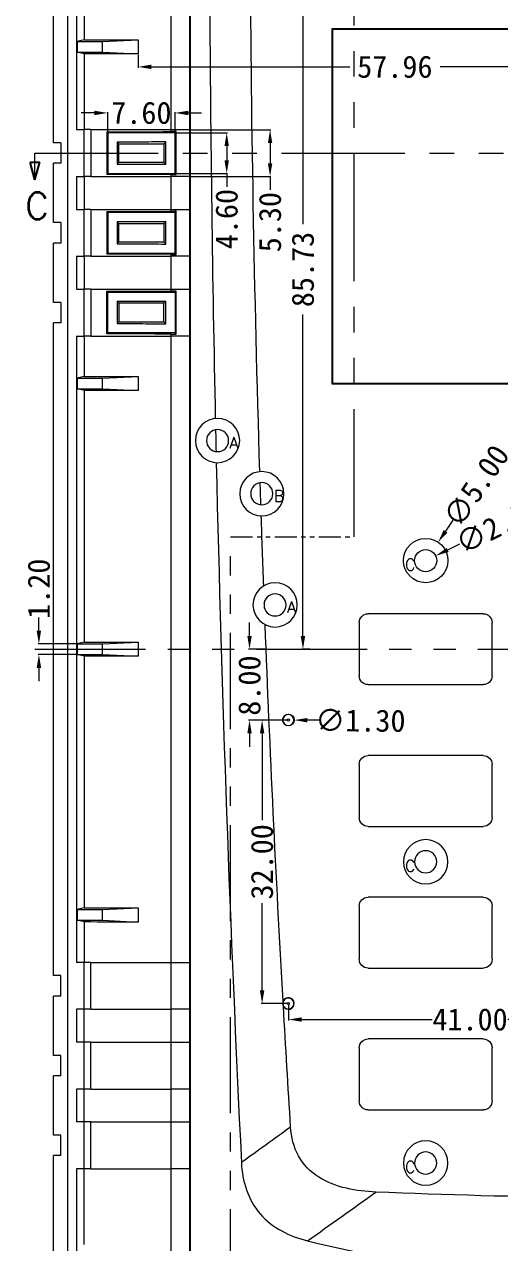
# Model space of a CAD drawing. Extents: x 28 to 864, y 245 to 592.
# Drawn here: x 284.3 to 338, y 368 to 505.5 of the extents above; entities that cross this region are included whole.
import ezdxf

# ---------------------------------------------------------------- set-up
doc = ezdxf.new("R2010")
doc.units = 0
doc.header["$MEASUREMENT"] = 0
doc.linetypes.add('PHANTOM', pattern=[2.5, 1.25, -0.25, 0.25, -0.25, 0.25, -0.25])
doc.layers.add('10', color=7, linetype='Continuous')
doc.layers.add('TOP', color=7, linetype='Continuous')
doc.styles.add('blockfont', font='simplex.shx', dxfattribs={"bigfont": 'bigfont'})
doc.dimstyles.new('2', dxfattribs={"dimtxt": 2.5, "dimasz": 1.5, "dimexe": 0.1, "dimexo": 0.1, "dimgap": 0.1, "dimtad": 0, "dimzin": 0, "dimdsep": 46, "dimtxsty": 'Standard', "dimcen": 0, "dimclrd": 4, "dimclre": 4, "dimclrt": 3, "dimadec": 1, "dimazin": 0, "dimtfac": 1, "dimtofl": 0, "dimtmove": 0, "dimatfit": 3, "dimfxl": 0.18, "dimtolj": 1, "dimtzin": 0, "dimlwd": 9, "dimlwe": 9, "dimarcsym": 0})

# ---------------------------------------------------------------- blocks, each defined once
blk = doc.blocks.new('ASSORTED_DRAFT6')
at = {"color": 13}
for p, q in [((292.29, 487.95, 292.29), (291.76, 489.95)), ((291.76, 489.95), (292.83, 489.95)), ((292.29, 487.95, 292.29), (292.83, 489.95))]:
    blk.add_line(p, q, dxfattribs=at)
blk = doc.blocks.new('*D179')
at = {"color": 4, "linetype": 'Continuous', "lineweight": 9}
for p, q in [((309.75, 436.45), (309.75, 437.95)), ((311.52, 434.95), (309.65, 434.95)), ((314.04, 426.95), (309.65, 426.95)), ((309.75, 425.45), (309.75, 423.95))]:
    blk.add_line(p, q, dxfattribs=at)
for points in [[(309.5, 436.45), (310, 436.45), (309.75, 434.95)], [(309.5, 425.45), (310, 425.45), (309.75, 426.95)]]:
    blk.add_solid(points, dxfattribs=at)
at = {"layer": 'Defpoints', "color": 0, "linetype": 'Continuous', "lineweight": 9}
for p in [(311.62, 434.95), (309.75, 426.95), (314.14, 426.95)]:
    blk.add_point(p, dxfattribs=at)
at = {"color": 3, "linetype": 'Continuous', "lineweight": 9, "insert": (309.75, 430.85), "char_height": 2.5, "attachment_point": 5, "rotation": 90}
blk.add_mtext('\\A1;8.00', dxfattribs=at)
blk = doc.blocks.new('*D180')
at = {"color": 4, "linetype": 'Continuous', "lineweight": 9}
for p, q in [((314.04, 426.95), (311.07, 426.95)), ((311.17, 425.45), (311.17, 415.64)), ((311.17, 396.45), (311.17, 406.27)), ((314.04, 394.95), (311.07, 394.95))]:
    blk.add_line(p, q, dxfattribs=at)
for points in [[(310.92, 425.45), (311.42, 425.45), (311.17, 426.95)], [(310.92, 396.45), (311.42, 396.45), (311.17, 394.95)]]:
    blk.add_solid(points, dxfattribs=at)
at = {"layer": 'Defpoints', "color": 0, "linetype": 'Continuous', "lineweight": 9}
for p in [(311.17, 426.95), (314.14, 426.95), (314.14, 394.95)]:
    blk.add_point(p, dxfattribs=at)
at = {"color": 3, "linetype": 'Continuous', "lineweight": 9, "insert": (311.17, 410.95), "char_height": 2.5, "attachment_point": 5, "rotation": 90}
blk.add_mtext('\\A1;32.00', dxfattribs=at)
blk = doc.blocks.new('*D181')
at = {"color": 4, "linetype": 'Continuous', "lineweight": 9}
for p, q in [((314.14, 394.85), (314.14, 393.05)), ((355.14, 394.85), (355.14, 393.05)), ((315.64, 393.15), (330.37, 393.15)), ((353.64, 393.15), (338.9, 393.15))]:
    blk.add_line(p, q, dxfattribs=at)
for points in [[(315.64, 393.4), (315.64, 392.9), (314.14, 393.15)], [(353.64, 393.4), (353.64, 392.9), (355.14, 393.15)]]:
    blk.add_solid(points, dxfattribs=at)
at = {"layer": 'Defpoints', "color": 0, "linetype": 'Continuous', "lineweight": 9}
for p in [(314.14, 394.95), (355.14, 394.95), (355.14, 393.15)]:
    blk.add_point(p, dxfattribs=at)
at = {"color": 3, "linetype": 'Continuous', "lineweight": 9, "insert": (334.64, 393.15), "char_height": 2.5, "attachment_point": 5}
blk.add_mtext('\\A1;41.00', dxfattribs=at)
blk = doc.blocks.new('*D197')
at = {"color": 4, "linetype": 'Continuous', "lineweight": 9}
blk.add_line((317.79, 426.93), (316.29, 426.94), dxfattribs=at)
blk.add_solid([(316.29, 427.19), (316.28, 426.69), (314.79, 426.95)], dxfattribs=at)
at = {"layer": 'Defpoints', "color": 0, "linetype": 'Continuous', "lineweight": 9}
for p in [(313.49, 426.96), (314.79, 426.95)]:
    blk.add_point(p, dxfattribs=at)
at = {"color": 3, "linetype": 'Continuous', "lineweight": 9, "insert": (322.26, 426.89), "char_height": 2.5, "attachment_point": 5, "rotation": 359.5811}
blk.add_mtext('\\A1;∅1.30', dxfattribs=at)
blk = doc.blocks.new('*D198')
at = {"color": 4, "linetype": 'Continuous', "lineweight": 9}
for p, q in [((297.18, 502.05), (297.18, 500.59)), ((355.14, 502.05), (355.14, 500.59)), ((298.68, 500.69), (321.06, 500.69)), ((353.64, 500.69), (331.26, 500.69))]:
    blk.add_line(p, q, dxfattribs=at)
for points in [[(298.68, 500.94), (298.68, 500.44), (297.18, 500.69)], [(353.64, 500.94), (353.64, 500.44), (355.14, 500.69)]]:
    blk.add_solid(points, dxfattribs=at)
at = {"layer": 'Defpoints', "color": 0, "linetype": 'Continuous', "lineweight": 9}
for p in [(297.18, 502.15), (355.14, 502.15), (355.14, 500.69)]:
    blk.add_point(p, dxfattribs=at)
at = {"color": 3, "linetype": 'Continuous', "lineweight": 9, "insert": (326.16, 500.69), "char_height": 2.5, "attachment_point": 5}
blk.add_mtext('\\A1;57.96', dxfattribs=at)
blk = doc.blocks.new('*D200')
at = {"color": 4, "linetype": 'Continuous', "lineweight": 9}
for p, q in [((292.24, 495.49), (290.74, 495.49)), ((293.74, 493.35), (293.74, 495.59)), ((301.34, 493.35), (301.34, 495.59)), ((302.84, 495.49), (304.34, 495.49))]:
    blk.add_line(p, q, dxfattribs=at)
for points in [[(292.24, 495.74), (292.24, 495.24), (293.74, 495.49)], [(302.84, 495.74), (302.84, 495.24), (301.34, 495.49)]]:
    blk.add_solid(points, dxfattribs=at)
at = {"layer": 'Defpoints', "color": 0, "linetype": 'Continuous', "lineweight": 9}
for p in [(301.34, 495.49), (293.74, 493.25), (301.34, 493.25)]:
    blk.add_point(p, dxfattribs=at)
at = {"color": 3, "linetype": 'Continuous', "lineweight": 9, "insert": (297.54, 495.49), "char_height": 2.5, "attachment_point": 5}
blk.add_mtext('\\A1;7.60', dxfattribs=at)
blk = doc.blocks.new('*D201')
at = {"color": 4, "linetype": 'Continuous', "lineweight": 9}
for p, q in [((301.44, 493.25), (307.27, 493.25)), ((307.17, 491.75), (307.17, 490.15)), ((301.44, 488.65), (307.27, 488.65)), ((307.17, 488.65), (307.17, 487.15))]:
    blk.add_line(p, q, dxfattribs=at)
for points in [[(306.92, 491.75), (307.42, 491.75), (307.17, 493.25)], [(306.92, 490.15), (307.42, 490.15), (307.17, 488.65)]]:
    blk.add_solid(points, dxfattribs=at)
at = {"layer": 'Defpoints', "color": 0, "linetype": 'Continuous', "lineweight": 9}
for p in [(301.34, 493.25), (301.34, 488.65), (307.17, 488.65)]:
    blk.add_point(p, dxfattribs=at)
at = {"color": 3, "linetype": 'Continuous', "lineweight": 9, "insert": (307.17, 483.51), "char_height": 2.5, "attachment_point": 5, "rotation": 90}
blk.add_mtext('\\A1;4.60', dxfattribs=at)
blk = doc.blocks.new('*D202')
at = {"color": 4, "linetype": 'Continuous', "lineweight": 9}
for p, q in [((303.06, 493.6), (312.17, 493.6)), ((312.07, 492.1), (312.07, 489.8)), ((303.06, 488.3), (312.17, 488.3)), ((312.07, 488.3), (312.07, 486.8))]:
    blk.add_line(p, q, dxfattribs=at)
for points in [[(311.82, 492.1), (312.32, 492.1), (312.07, 493.6)], [(311.82, 489.8), (312.32, 489.8), (312.07, 488.3)]]:
    blk.add_solid(points, dxfattribs=at)
at = {"layer": 'Defpoints', "color": 0, "linetype": 'Continuous', "lineweight": 9}
for p in [(302.96, 493.6), (302.96, 488.3), (312.07, 488.3)]:
    blk.add_point(p, dxfattribs=at)
at = {"color": 3, "linetype": 'Continuous', "lineweight": 9, "insert": (312.07, 483.16), "char_height": 2.5, "attachment_point": 5, "rotation": 90}
blk.add_mtext('\\A1;5.30', dxfattribs=at)
blk = doc.blocks.new('*D203')
at = {"color": 4, "linetype": 'Continuous', "lineweight": 9}
for p, q in [((285.97, 437.05), (285.97, 438.55)), ((290.19, 435.55), (285.87, 435.55)), ((290.19, 434.35), (285.87, 434.35)), ((285.97, 432.85), (285.97, 431.35))]:
    blk.add_line(p, q, dxfattribs=at)
for points in [[(285.72, 437.05), (286.22, 437.05), (285.97, 435.55)], [(285.72, 432.85), (286.22, 432.85), (285.97, 434.35)]]:
    blk.add_solid(points, dxfattribs=at)
at = {"layer": 'Defpoints', "color": 0, "linetype": 'Continuous', "lineweight": 9}
for p in [(285.97, 435.55), (290.29, 435.55), (290.29, 434.35)]:
    blk.add_point(p, dxfattribs=at)
at = {"color": 3, "linetype": 'Continuous', "lineweight": 9, "insert": (285.97, 441.78), "char_height": 2.5, "attachment_point": 5, "rotation": 90}
blk.add_mtext('\\A1;1.20', dxfattribs=at)
blk = doc.blocks.new('*D208')
at = {"color": 4, "linetype": 'Continuous', "lineweight": 9}
for p, q in [((316.54, 520.68), (315.68, 520.68)), ((315.78, 519.18), (315.78, 482.92)), ((315.78, 436.45), (315.78, 472.72)), ((316.54, 434.95), (315.68, 434.95))]:
    blk.add_line(p, q, dxfattribs=at)
for points in [[(315.53, 519.18), (316.03, 519.18), (315.78, 520.68)], [(315.53, 436.45), (316.03, 436.45), (315.78, 434.95)]]:
    blk.add_solid(points, dxfattribs=at)
at = {"layer": 'Defpoints', "color": 0, "linetype": 'Continuous', "lineweight": 9}
for p in [(316.64, 520.68), (315.78, 434.95), (316.64, 434.95)]:
    blk.add_point(p, dxfattribs=at)
at = {"color": 3, "linetype": 'Continuous', "lineweight": 9, "insert": (315.78, 477.82), "char_height": 2.5, "attachment_point": 5, "rotation": 90}
blk.add_mtext('\\A1;85.73', dxfattribs=at)
blk = doc.blocks.new('*D212')
at = {"color": 4, "linetype": 'Continuous', "lineweight": 9}
blk.add_line((332.72, 449.51), (331.88, 448.27), dxfattribs=at)
blk.add_solid([(331.67, 448.41), (332.09, 448.12), (331.04, 447.02)], dxfattribs=at)
at = {"layer": 'Defpoints', "color": 0, "linetype": 'Continuous', "lineweight": 9}
for p in [(331.04, 447.02), (328.23, 442.88)]:
    blk.add_point(p, dxfattribs=at)
at = {"color": 3, "linetype": 'Continuous', "lineweight": 9, "insert": (335.35, 453.38), "char_height": 2.5, "attachment_point": 5, "rotation": 55.8706}
blk.add_mtext('\\A1;∅5.00', dxfattribs=at)
blk = doc.blocks.new('*D213')
at = {"color": 4, "linetype": 'Continuous', "lineweight": 9}
blk.add_line((333.46, 446.81), (332.11, 446.15), dxfattribs=at)
blk.add_solid([(332, 446.38), (332.22, 445.93), (330.76, 445.5)], dxfattribs=at)
at = {"layer": 'Defpoints', "color": 0, "linetype": 'Continuous', "lineweight": 9}
for p in [(328.51, 444.41), (330.76, 445.5)]:
    blk.add_point(p, dxfattribs=at)
at = {"color": 3, "linetype": 'Continuous', "lineweight": 9, "insert": (337.86, 448.94), "char_height": 2.5, "attachment_point": 5, "rotation": 25.8789}
blk.add_mtext('\\A1;∅2.50', dxfattribs=at)

msp = doc.modelspace()

# ---------------------------------------------------------------- linework, layer by layer
at = {"layer": '10', "color": 1, "linetype": 'PHANTOM', "lineweight": 9, "ltscale": 11.546853}
msp.add_line((321.557, 447.626), (321.557, 528.454), dxfattribs=at)
at = {"layer": '10', "color": 7, "linetype": 'Continuous', "lineweight": 9}
for p, q in [((303.073, 360.893), (303.073, 520.464)), ((302.985, 518.249), (302.985, 493.604)), ((287.636, 492.104), (287.636, 517.081)), ((289.194, 516.568), (289.194, 353.34)), ((289.238, 353.38), (289.238, 516.528)), ((290.225, 516.082), (290.225, 493.604)), ((300.915, 493.604), (300.915, 516.043)), ((291.071, 515.305), (291.071, 503.748)), ((319.068, 505.022), (391.204, 505.022)), ((319.068, 464.886), (319.068, 505.022)), ((319.136, 504.954), (319.068, 505.022)), ((319.136, 464.954), (319.136, 504.954)), ((319.136, 504.954), (391.136, 504.954)), ((291.071, 503.748), (290.294, 503.554)), ((290.294, 503.554), (290.294, 502.354)), ((290.294, 503.554), (293.136, 503.554)), ((293.136, 503.554), (297.178, 503.754)), ((293.136, 502.354), (293.136, 503.554)), ((297.178, 503.754), (297.178, 502.154)), ((291.071, 502.16), (290.294, 502.354)), ((290.294, 502.354), (293.136, 502.354)), ((291.071, 502.16), (291.071, 493.604)), ((293.136, 502.354), (297.178, 502.154)), ((290.225, 493.604), (291.025, 493.604)), ((291.025, 493.604), (291.025, 488.304)), ((291.846, 493.604), (291.025, 493.604)), ((291.846, 493.604), (291.846, 488.304)), ((291.846, 493.604), (300.887, 493.604)), ((293.637, 493.353), (293.736, 493.254)), ((293.637, 493.353), (293.637, 488.555)), ((301.336, 493.254), (293.736, 493.254)), ((293.736, 493.254), (293.736, 488.654)), ((300.887, 493.38), (300.887, 493.604)), ((300.887, 493.604), (302.957, 493.604)), ((301.466, 493.385), (301.336, 493.254)), ((301.336, 488.654), (301.336, 493.254)), ((301.466, 488.524), (301.466, 493.385)), ((302.957, 493.604), (302.957, 488.304)), ((302.957, 493.604), (302.985, 493.604)), ((288.436, 492.104), (287.636, 492.104)), ((288.436, 492.104), (288.436, 489.804)), ((294.794, 492.195), (294.794, 489.713)), ((294.986, 489.904), (294.986, 492.004)), ((300.086, 492.004), (300.086, 489.904)), ((300.296, 489.693), (300.296, 492.216)), ((288.436, 489.804), (287.636, 489.804)), ((287.636, 483.104), (287.636, 489.804)), ((290.225, 488.304), (291.025, 488.304)), ((290.225, 488.304), (290.225, 484.604)), ((291.846, 488.304), (291.025, 488.304)), ((291.071, 488.304), (291.071, 484.604)), ((291.846, 488.304), (300.887, 488.304)), ((293.637, 488.555), (293.736, 488.654)), ((293.736, 488.654), (301.336, 488.654)), ((300.887, 488.304), (300.887, 488.528)), ((302.957, 488.304), (300.887, 488.304)), ((300.915, 484.604), (300.915, 488.304)), ((301.466, 488.524), (301.336, 488.654)), ((302.957, 488.304), (302.985, 488.304)), ((302.985, 488.304), (302.985, 484.604)), ((290.225, 484.604), (291.025, 484.604)), ((291.025, 484.604), (291.025, 479.304)), ((291.846, 484.604), (291.025, 484.604)), ((291.846, 484.604), (291.846, 479.304)), ((291.846, 484.604), (300.887, 484.604)), ((293.637, 484.353), (293.637, 479.555)), ((293.637, 484.353), (293.736, 484.254)), ((293.736, 484.254), (293.736, 479.654)), ((301.336, 484.254), (293.736, 484.254)), ((300.887, 484.38), (300.887, 484.604)), ((300.887, 484.604), (302.957, 484.604)), ((301.466, 484.385), (301.336, 484.254)), ((301.336, 479.654), (301.336, 484.254)), ((301.466, 479.524), (301.466, 484.385)), ((302.957, 484.604), (302.957, 479.304)), ((302.957, 484.604), (302.985, 484.604)), ((288.436, 483.104), (287.636, 483.104)), ((288.436, 483.104), (288.436, 480.804)), ((294.794, 483.195), (294.794, 480.713)), ((294.986, 480.904), (294.986, 483.004)), ((300.086, 483.004), (300.086, 480.904)), ((300.296, 480.693), (300.296, 483.216)), ((287.636, 474.104), (287.636, 480.804)), ((288.436, 480.804), (287.636, 480.804)), ((290.225, 479.304), (291.025, 479.304)), ((290.225, 479.304), (290.225, 475.604)), ((291.846, 479.304), (291.025, 479.304)), ((291.071, 479.304), (291.071, 475.604)), ((291.846, 479.304), (300.887, 479.304)), ((293.637, 479.555), (293.736, 479.654)), ((293.736, 479.654), (301.336, 479.654)), ((300.887, 479.304), (300.887, 479.528)), ((302.957, 479.304), (300.887, 479.304)), ((300.915, 475.604), (300.915, 479.304)), ((301.466, 479.524), (301.336, 479.654)), ((302.957, 479.304), (302.985, 479.304)), ((302.985, 479.304), (302.985, 475.604)), ((290.225, 475.604), (291.025, 475.604)), ((291.025, 475.604), (291.025, 470.304)), ((291.846, 475.604), (291.025, 475.604)), ((291.846, 475.604), (291.846, 470.304)), ((291.846, 475.604), (300.887, 475.604)), ((293.637, 475.353), (293.736, 475.254)), ((293.637, 470.555), (293.637, 475.353)), ((293.736, 475.254), (301.336, 475.254)), ((293.736, 470.654), (293.736, 475.254)), ((300.887, 475.38), (300.887, 475.604)), ((300.887, 475.604), (302.957, 475.604)), ((301.466, 475.385), (301.336, 475.254)), ((301.336, 475.254), (301.336, 470.654)), ((301.466, 470.524), (301.466, 475.385)), ((302.957, 475.604), (302.957, 470.304)), ((302.957, 475.604), (302.985, 475.604)), ((288.436, 474.104), (287.636, 474.104)), ((288.436, 474.104), (288.436, 471.804)), ((294.794, 474.195), (294.794, 471.713)), ((294.986, 474.004), (294.986, 471.904)), ((300.086, 471.904), (300.086, 474.004)), ((300.296, 471.693), (300.296, 474.216)), ((288.436, 471.804), (287.636, 471.804)), ((287.636, 398.104), (287.636, 471.804)), ((293.637, 470.555), (293.736, 470.654)), ((301.336, 470.654), (293.736, 470.654)), ((300.887, 470.304), (300.887, 470.528)), ((301.466, 470.524), (301.336, 470.654)), ((290.225, 470.304), (291.025, 470.304)), ((290.225, 470.304), (290.225, 399.604)), ((291.846, 470.304), (291.025, 470.304)), ((291.071, 470.304), (291.071, 465.748)), ((291.846, 470.304), (300.887, 470.304)), ((302.957, 470.304), (300.887, 470.304)), ((300.915, 399.604), (300.915, 470.304)), ((302.957, 470.304), (302.985, 470.304)), ((302.985, 470.304), (302.985, 399.604)), ((291.071, 465.748), (290.294, 465.554)), ((290.294, 465.554), (290.294, 464.354)), ((290.294, 465.554), (293.136, 465.554)), ((293.136, 465.554), (297.178, 465.754)), ((293.136, 464.354), (293.136, 465.554)), ((297.178, 465.754), (297.178, 464.154)), ((319.136, 464.954), (319.068, 464.886)), ((391.204, 464.886), (319.068, 464.886)), ((391.136, 464.954), (319.136, 464.954)), ((291.071, 464.16), (290.294, 464.354)), ((290.294, 464.354), (293.136, 464.354)), ((291.071, 464.16), (291.071, 435.748)), ((293.136, 464.354), (297.178, 464.154)), ((336.136, 438.954), (323.136, 438.954)), ((322.136, 437.954), (322.136, 431.954)), ((337.136, 431.954), (337.136, 437.954)), ((291.071, 435.748), (290.294, 435.554)), ((290.294, 435.554), (290.294, 434.354)), ((290.294, 435.554), (293.136, 435.554)), ((293.136, 435.554), (297.178, 435.754)), ((293.136, 434.354), (293.136, 435.554)), ((297.178, 435.754), (297.178, 434.154)), ((291.071, 434.16), (290.294, 434.354)), ((290.294, 434.354), (293.136, 434.354)), ((291.071, 434.16), (291.071, 405.748)), ((293.136, 434.354), (297.178, 434.154)), ((323.136, 430.954), (336.136, 430.954)), ((336.136, 422.954), (323.136, 422.954)), ((322.136, 421.954), (322.136, 415.954)), ((337.136, 415.954), (337.136, 421.954)), ((323.136, 414.954), (336.136, 414.954)), ((291.071, 405.748), (290.294, 405.554)), ((293.136, 405.554), (297.178, 405.754)), ((297.178, 405.754), (297.178, 404.154)), ((322.136, 405.954), (322.136, 399.954)), ((336.136, 406.954), (323.136, 406.954)), ((337.136, 399.954), (337.136, 405.954)), ((290.294, 405.554), (290.294, 404.354)), ((290.294, 405.554), (293.136, 405.554)), ((291.071, 404.16), (290.294, 404.354)), ((290.294, 404.354), (293.136, 404.354)), ((293.136, 404.354), (293.136, 405.554)), ((293.136, 404.354), (297.178, 404.154)), ((291.071, 404.16), (291.071, 399.604)), ((291.025, 399.604), (290.225, 399.604)), ((291.025, 399.604), (291.025, 394.304)), ((291.846, 399.604), (291.025, 399.604)), ((291.846, 394.304), (291.846, 399.604)), ((291.846, 399.604), (300.887, 399.604)), ((300.887, 394.304), (300.887, 399.604)), ((300.887, 399.604), (302.957, 399.604)), ((302.957, 399.604), (302.957, 394.304)), ((302.957, 399.604), (302.985, 399.604)), ((323.136, 398.954), (336.136, 398.954)), ((288.436, 398.104), (287.636, 398.104)), ((288.436, 395.804), (288.436, 398.104)), ((287.636, 389.104), (287.636, 395.804)), ((288.436, 395.804), (287.636, 395.804)), ((291.025, 394.304), (290.225, 394.304)), ((290.225, 394.304), (290.225, 390.604)), ((291.846, 394.304), (291.025, 394.304)), ((291.071, 390.604), (291.071, 394.304)), ((291.846, 394.304), (300.887, 394.304)), ((302.957, 394.304), (300.887, 394.304)), ((300.915, 390.604), (300.915, 394.304)), ((302.957, 394.304), (302.985, 394.304)), ((302.985, 394.304), (302.985, 390.604)), ((291.025, 390.604), (290.225, 390.604)), ((291.025, 390.604), (291.025, 385.304)), ((291.846, 390.604), (291.025, 390.604)), ((291.846, 385.304), (291.846, 390.604)), ((291.846, 390.604), (300.887, 390.604)), ((300.887, 385.304), (300.887, 390.604)), ((300.887, 390.604), (302.957, 390.604)), ((302.957, 390.604), (302.957, 385.304)), ((302.957, 390.604), (302.985, 390.604)), ((336.136, 390.954), (323.136, 390.954)), ((322.136, 389.954), (322.136, 383.954)), ((337.136, 383.954), (337.136, 389.954)), ((288.436, 389.104), (287.636, 389.104)), ((288.436, 386.804), (288.436, 389.104)), ((287.636, 380.104), (287.636, 386.804)), ((288.436, 386.804), (287.636, 386.804)), ((291.025, 385.304), (290.225, 385.304)), ((290.225, 385.304), (290.225, 381.604)), ((291.846, 385.304), (291.025, 385.304)), ((291.071, 381.604), (291.071, 385.304)), ((291.846, 385.304), (300.887, 385.304)), ((302.957, 385.304), (300.887, 385.304)), ((300.915, 381.604), (300.915, 385.304)), ((302.957, 385.304), (302.985, 385.304)), ((302.985, 385.304), (302.985, 381.604)), ((323.136, 382.954), (336.136, 382.954)), ((291.025, 381.604), (290.225, 381.604)), ((291.025, 381.604), (291.025, 376.304)), ((291.846, 381.604), (291.025, 381.604)), ((291.846, 376.304), (291.846, 381.604)), ((291.846, 381.604), (300.887, 381.604)), ((300.887, 376.304), (300.887, 381.604)), ((300.887, 381.604), (302.957, 381.604)), ((302.957, 381.604), (302.957, 376.304)), ((302.957, 381.604), (302.985, 381.604)), ((288.436, 380.104), (287.636, 380.104)), ((288.436, 377.804), (288.436, 380.104)), ((288.436, 377.804), (287.636, 377.804)), ((287.636, 353.285), (287.636, 377.804)), ((291.025, 376.304), (290.225, 376.304)), ((290.225, 376.304), (290.225, 353.826)), ((291.846, 376.304), (291.025, 376.304)), ((291.071, 367.748), (291.071, 376.304)), ((291.846, 376.304), (300.887, 376.304)), ((302.957, 376.304), (300.887, 376.304)), ((300.915, 362.041), (300.915, 376.304)), ((302.957, 376.304), (302.985, 376.304)), ((302.985, 376.304), (302.985, 362.041))]:
    msp.add_line(p, q, dxfattribs=at)
at = {"layer": '10', "color": 1, "linetype": 'Continuous', "lineweight": 9}
msp.add_line((285.523, 487.954), (285.523, 490.954), dxfattribs=at)
at = {"layer": '10', "color": 1, "linetype": 'PHANTOM', "lineweight": 9, "ltscale": 11.138045}
msp.add_line((285.523, 490.954), (424.748, 490.954), dxfattribs=at)
at = {"layer": '10', "color": 1, "linetype": 'PHANTOM', "lineweight": 9, "ltscale": 8.673454}
msp.add_line((307.61, 339.208), (307.61, 447.626), dxfattribs=at)
at = {"layer": '10', "color": 1, "linetype": 'PHANTOM', "lineweight": 9, "ltscale": 1.99234}
msp.add_line((307.61, 447.626), (321.557, 447.626), dxfattribs=at)
at = {"layer": '10', "color": 1, "linetype": 'PHANTOM', "lineweight": 9, "ltscale": 10}
msp.add_line((285.523, 434.954), (424.748, 434.954), dxfattribs=at)
at = {"layer": '10', "color": 7, "linetype": 'Continuous', "lineweight": 9, "extrusion": (-6.70362e-16, -5.60665e-33, -1)}
for centre, radius in [((-306.136, 458.504), 2.5), ((-306.136, 458.504), 1.25), ((-311.136, 452.504), 2.5), ((-311.136, 452.504), 1.25), ((-312.636, 439.954), 2.5), ((-312.636, 439.954), 1.25), ((-314.136, 426.954), 0.624), ((-314.136, 394.954), 0.624)]:
    msp.add_circle(centre, radius, dxfattribs=at)
at = {"layer": '10', "color": 7, "linetype": 'Continuous', "lineweight": 9}
for centre, radius in [((329.636, 444.954), 2.5), ((329.636, 444.954), 1.25), ((314.136, 426.954), 0.65), ((314.136, 426.954), 0.124), ((314.136, 394.954), 0.124)]:
    msp.add_circle(centre, radius, dxfattribs=at)
at = {"layer": '10', "color": 7, "linetype": 'Continuous', "lineweight": 9, "extrusion": (0, 0, -1)}
for centre, radius in [((-329.636, 410.954), 2.5), ((-329.636, 410.954), 1.25), ((-329.636, 376.954), 2.5), ((-329.636, 376.954), 1.25)]:
    msp.add_circle(centre, radius, dxfattribs=at)
at = {"layer": '10', "color": 7, "linetype": 'Continuous', "lineweight": 9, "extrusion": (-6.70362e-16, -5.60665e-33, -1)}
for centre, radius, start, end in [((-2620.366, 526.454), 2310.559, 358.227694, 359.725146), ((-2620.366, 526.454), 2310.559, 358.135017, 358.196591), ((-2620.366, 526.454), 2310.559, 357.907683, 358.103913), ((-2620.366, 526.454), 2310.559, 357.845485, 357.861317), ((-323.136, 437.954), 1, 0, 90), ((-336.136, 437.954), 1, 90, 180), ((-2620.366, 526.454), 2310.559, 356.743678, 357.799119), ((-323.136, 431.954), 1, 270, 0), ((-336.136, 431.954), 1, 180, 270), ((-323.136, 421.954), 1, 0, 90), ((-336.136, 421.954), 1, 90, 180), ((-323.136, 415.954), 1, 270, 0), ((-336.136, 415.954), 1, 180, 270), ((-323.136, 405.954), 1, 0, 90), ((-336.136, 405.954), 1, 90, 180), ((-323.136, 399.954), 1, 270, 0), ((-336.136, 399.954), 1, 180, 270), ((-2620.366, 526.454), 2310.559, 356.390922, 356.729435), ((-323.136, 389.954), 1, 0, 90), ((-336.136, 389.954), 1, 90, 180), ((-323.136, 383.954), 1, 270, 0), ((-336.136, 383.954), 1, 180, 270), ((-355.136, 1109.329), 736.316, 270.577994, 272.422518)]:
    msp.add_arc(centre, radius, start, end, dxfattribs=at)
at = {"layer": '10', "color": 7, "linetype": 'Continuous', "lineweight": 9}
msp.add_arc((314.136, 394.954), 0.65, 209.48422, 157.04267, dxfattribs=at)
at = {"layer": '10', "color": 7, "linetype": 'Continuous', "lineweight": 9, "extrusion": (-6.70362e-16, -5.60665e-33, -1)}
for centre, major_axis, ratio, start_param, end_param in [((355.136, 499.005), (-547.33, 0), 0.0087269, 1.4534778, 1.464705), ((355.134, 506.904), (-547.321, 0), 0.0087267, 4.8184785, 4.8297059), ((355.135, 474.389), (546.529, 0), 0.0349207, 4.5996245, 4.6129649), ((300.659, 493.46), (2.3, 0), 0.0349208, 1.2119945, 1.471372), ((355.136, 507.519), (-546.53, 0), 0.0349208, 4.8118133, 4.8251537), ((300.659, 488.448), (-2.3, 0), 0.0349208, 1.6702206, 1.9295981), ((300.659, 484.46), (-2.3, 0), 0.0349208, 4.3535872, 4.6129647), ((355.136, 498.519), (546.531, 0), 0.0349208, 1.6702208, 1.6835612), ((300.659, 479.448), (-2.3, 0), 0.0349208, 1.6702206, 1.9295981), ((355.136, 456.389), (-546.531, 0), 0.0349209, 1.4580314, 1.4713718), ((300.659, 475.46), (-2.3, 0), 0.0349208, 4.3535872, 4.6129647), ((355.136, 489.519), (-546.529, 0), 0.0349207, 4.8118131, 4.8251535), ((300.659, 470.448), (-2.3, 0), 0.0349208, 1.6702206, 1.9295981), ((355.136, 461.005), (-547.333, 0), 0.0087269, 1.4534772, 1.4647043), ((355.136, 468.904), (547.331, 0), 0.0087269, 1.6768879, 1.6881151), ((355.136, 431.005), (-547.33, 0), 0.0087269, 1.4534778, 1.464705), ((355.136, 438.904), (547.331, 0), 0.0087269, 1.6768877, 1.688115), ((355.136, 401.005), (-547.331, 0), 0.0087269, 1.4534776, 1.4647048), ((355.135, 408.904), (-547.326, 0), 0.0087268, 4.8184794, 4.8297067)]:
    msp.add_ellipse(centre, major_axis=major_axis, ratio=ratio, start_param=start_param, end_param=end_param, dxfattribs=at)
at = {"layer": '10', "color": 7, "linetype": 'Continuous', "lineweight": 9, "extrusion": (-6.70362e-16, -5.60664e-33, -1)}
msp.add_ellipse((355.136, 465.389), major_axis=(-546.531, 0), ratio=0.0349208, start_param=1.4580314, end_param=1.4713718, dxfattribs=at)
at = {"layer": '10', "color": 7, "linetype": 'Continuous', "lineweight": 9}
for points in [[(305.249, 508.167), (305.342, 492.439), (305.555, 476.714), (305.888, 460.992)], [(294.986, 492.004), (296.685, 492.004), (298.385, 492.004), (300.086, 492.004)], [(300.086, 489.904), (298.385, 489.904), (296.685, 489.904), (294.986, 489.904)], [(294.986, 483.004), (296.685, 483.004), (298.385, 483.004), (300.086, 483.004)], [(300.086, 480.904), (298.385, 480.904), (296.685, 480.904), (294.986, 480.904)], [(300.086, 474.004), (298.385, 474.004), (296.685, 474.004), (294.986, 474.004)], [(294.986, 471.904), (296.685, 471.904), (298.385, 471.904), (300.086, 471.904)], [(305.915, 459.734), (305.932, 458.911), (305.951, 458.088), (305.969, 457.265)], [(305.997, 456.008), (306.599, 429.662), (307.539, 403.325), (308.834, 376.996)], [(314.389, 381.008), (312.54, 379.666), (310.688, 378.329), (308.834, 376.996)], [(316.293, 368.175), (318.872, 369.999), (321.445, 371.831), (324.013, 373.671)]]:
    msp.add_open_spline(points, degree=3, dxfattribs=at)
for points, knots in [([(300.296, 492.216), (300.274, 492.215), (300.252, 492.215), (300.23, 492.215), (299.402, 492.212), (298.574, 492.209), (297.746, 492.206), (297.277, 492.205), (296.808, 492.203), (296.339, 492.201), (295.87, 492.199), (295.401, 492.198), (294.932, 492.196), (294.886, 492.196), (294.84, 492.195), (294.794, 492.195)], [0, 0, 0, 0, 0.0121002, 0.0121002, 0.0121002, 0.4634547, 0.4634547, 0.4634547, 0.7191563, 0.7191563, 0.7191563, 0.9748578, 0.9748578, 0.9748578, 1, 1, 1, 1]), ([(294.986, 492.004), (294.956, 492.034), (294.926, 492.064), (294.896, 492.093), (294.862, 492.127), (294.828, 492.161), (294.794, 492.195)], [0, 0, 0, 0, 0.4660712, 0.4660712, 0.4660712, 1, 1, 1, 1]), ([(300.086, 492.004), (300.116, 492.034), (300.145, 492.064), (300.175, 492.094), (300.216, 492.134), (300.256, 492.175), (300.296, 492.216)], [0, 0, 0, 0, 0.4245039, 0.4245039, 0.4245039, 1, 1, 1, 1]), ([(294.986, 489.904), (294.956, 489.874), (294.926, 489.845), (294.896, 489.815), (294.862, 489.781), (294.828, 489.747), (294.794, 489.713)], [0, 0, 0, 0, 0.4660712, 0.4660712, 0.4660712, 1, 1, 1, 1]), ([(294.794, 489.713), (294.94, 489.712), (295.087, 489.712), (295.234, 489.711), (295.937, 489.709), (296.641, 489.706), (297.344, 489.703), (297.813, 489.702), (298.282, 489.7), (298.751, 489.698), (299.22, 489.697), (299.689, 489.695), (300.158, 489.693), (300.204, 489.693), (300.25, 489.693), (300.296, 489.693)], [0, 0, 0, 0, 0.0799211, 0.0799211, 0.0799211, 0.4634734, 0.4634734, 0.4634734, 0.719175, 0.719175, 0.719175, 0.9748765, 0.9748765, 0.9748765, 1, 1, 1, 1]), ([(300.086, 489.904), (300.116, 489.874), (300.145, 489.844), (300.175, 489.814), (300.216, 489.774), (300.256, 489.733), (300.296, 489.693)], [0, 0, 0, 0, 0.4245039, 0.4245039, 0.4245039, 1, 1, 1, 1]), ([(300.296, 483.216), (300.15, 483.215), (300.003, 483.215), (299.857, 483.214), (299.153, 483.212), (298.45, 483.209), (297.746, 483.206), (297.277, 483.205), (296.808, 483.203), (296.339, 483.201), (295.87, 483.199), (295.401, 483.198), (294.932, 483.196), (294.886, 483.196), (294.84, 483.195), (294.794, 483.195)], [0, 0, 0, 0, 0.0799024, 0.0799024, 0.0799024, 0.4634547, 0.4634547, 0.4634547, 0.7191563, 0.7191563, 0.7191563, 0.9748578, 0.9748578, 0.9748578, 1, 1, 1, 1]), ([(294.986, 483.004), (294.956, 483.034), (294.926, 483.064), (294.896, 483.093), (294.862, 483.127), (294.828, 483.161), (294.794, 483.195)], [0, 0, 0, 0, 0.4660712, 0.4660712, 0.4660712, 1, 1, 1, 1]), ([(300.086, 483.004), (300.116, 483.034), (300.145, 483.064), (300.175, 483.094), (300.216, 483.134), (300.256, 483.175), (300.296, 483.216)], [0, 0, 0, 0, 0.4245039, 0.4245039, 0.4245039, 1, 1, 1, 1]), ([(294.986, 480.904), (294.956, 480.874), (294.926, 480.845), (294.896, 480.815), (294.862, 480.781), (294.828, 480.747), (294.794, 480.713)], [0, 0, 0, 0, 0.4660712, 0.4660712, 0.4660712, 1, 1, 1, 1]), ([(294.794, 480.713), (294.824, 480.713), (294.853, 480.713), (294.883, 480.713), (295.703, 480.709), (296.524, 480.706), (297.344, 480.703), (297.813, 480.702), (298.282, 480.7), (298.751, 480.698), (299.22, 480.697), (299.689, 480.695), (300.158, 480.693), (300.204, 480.693), (300.25, 480.693), (300.296, 480.693)], [0, 0, 0, 0, 0.0161881, 0.0161881, 0.0161881, 0.4634734, 0.4634734, 0.4634734, 0.719175, 0.719175, 0.719175, 0.9748765, 0.9748765, 0.9748765, 1, 1, 1, 1]), ([(300.086, 480.904), (300.116, 480.874), (300.145, 480.844), (300.175, 480.814), (300.216, 480.774), (300.256, 480.733), (300.296, 480.693)], [0, 0, 0, 0, 0.4245039, 0.4245039, 0.4245039, 1, 1, 1, 1]), ([(300.296, 474.216), (300.15, 474.215), (300.003, 474.215), (299.857, 474.214), (299.153, 474.212), (298.45, 474.209), (297.746, 474.206), (297.277, 474.205), (296.808, 474.203), (296.339, 474.201), (295.87, 474.199), (295.401, 474.198), (294.932, 474.196), (294.886, 474.196), (294.84, 474.195), (294.794, 474.195)], [0, 0, 0, 0, 0.0799024, 0.0799024, 0.0799024, 0.4634547, 0.4634547, 0.4634547, 0.7191563, 0.7191563, 0.7191563, 0.9748578, 0.9748578, 0.9748578, 1, 1, 1, 1]), ([(294.986, 474.004), (294.956, 474.034), (294.926, 474.064), (294.896, 474.093), (294.862, 474.127), (294.828, 474.161), (294.794, 474.195)], [0, 0, 0, 0, 0.4660712, 0.4660712, 0.4660712, 1, 1, 1, 1]), ([(300.086, 474.004), (300.116, 474.034), (300.145, 474.064), (300.175, 474.094), (300.216, 474.134), (300.256, 474.175), (300.296, 474.216)], [0, 0, 0, 0, 0.4245039, 0.4245039, 0.4245039, 1, 1, 1, 1]), ([(294.986, 471.904), (294.956, 471.874), (294.926, 471.845), (294.896, 471.815), (294.862, 471.781), (294.828, 471.747), (294.794, 471.713)], [0, 0, 0, 0, 0.4660712, 0.4660712, 0.4660712, 1, 1, 1, 1]), ([(294.794, 471.713), (294.824, 471.713), (294.853, 471.713), (294.883, 471.713), (295.703, 471.709), (296.524, 471.706), (297.344, 471.703), (297.813, 471.702), (298.282, 471.7), (298.751, 471.698), (299.22, 471.697), (299.689, 471.695), (300.158, 471.693), (300.204, 471.693), (300.25, 471.693), (300.296, 471.693)], [0, 0, 0, 0, 0.0161881, 0.0161881, 0.0161881, 0.4634734, 0.4634734, 0.4634734, 0.719175, 0.719175, 0.719175, 0.9748765, 0.9748765, 0.9748765, 1, 1, 1, 1]), ([(300.086, 471.904), (300.116, 471.874), (300.145, 471.844), (300.175, 471.814), (300.216, 471.774), (300.256, 471.733), (300.296, 471.693)], [0, 0, 0, 0, 0.4245039, 0.4245039, 0.4245039, 1, 1, 1, 1]), ([(313.537, 395.208), (313.518, 395.162), (313.504, 395.115), (313.487, 395.017), (313.484, 394.967), (313.489, 394.868), (313.498, 394.819), (313.526, 394.723), (313.545, 394.678), (313.57, 394.634)], [0, 0, 0, 0, 0.25, 0.25, 0.5, 0.5, 0.75, 0.75, 1, 1, 1, 1]), ([(324.013, 373.671), (322.888, 373.719), (321.777, 373.845), (319.599, 374.357), (318.524, 374.749), (316.62, 375.954), (315.812, 376.774), (314.727, 378.757), (314.46, 379.875), (314.389, 381.008)], [0, 0, 0, 0, 0.25, 0.25, 0.5, 0.5, 0.75, 0.75, 1, 1, 1, 1]), ([(308.834, 376.996), (308.885, 375.946), (309.056, 374.917), (309.749, 372.927), (310.255, 372.023), (311.63, 370.424), (312.46, 369.782), (314.297, 368.778), (315.275, 368.426), (316.293, 368.175)], [0, 0, 0, 0, 0.25, 0.25, 0.5, 0.5, 0.75, 0.75, 1, 1, 1, 1]), ([(316.293, 368.175), (329.057, 365.028), (341.952, 363.409), (361.506, 363.391), (368.094, 363.793), (381.141, 365.401), (387.593, 366.601), (393.978, 368.175)], [0, 0, 0, 0, 0.5, 0.5, 0.75, 0.75, 1, 1, 1, 1])]:
    msp.add_open_spline(points, degree=3, knots=knots, dxfattribs=at)

# ---------------------------------------------------------------- block references
at = {"layer": 'TOP', "color": 1, "linetype": 'Continuous', "lineweight": 9}
msp.add_blockref('ASSORTED_DRAFT6', (-6.771, 0), dxfattribs=at)

# ---------------------------------------------------------------- texts
at = {"layer": 'TOP', "color": 1, "linetype": 'Continuous', "lineweight": 9, "attachment_point": 7, "line_spacing_factor": 0.903614, "style": 'blockfont'}
for s, insert, char_height in [('\\W01.000;C', (284.408, 483.491), 3), ('\\W01.000;A', (307.487, 457.608), 1.298), ('B', (312.487, 451.608), 1.298), ('C', (327.303, 443.85), 1.298), ('\\W01.000;A', (313.987, 439.058), 1.298), ('C', (327.303, 409.85), 1.298), ('C', (327.303, 375.85), 1.298)]:
    msp.add_mtext(s, dxfattribs=dict(at, insert=insert, char_height=char_height))

# ---------------------------------------------------------------- dimensions: what is measured, and where the dimension line sits
at = {"linetype": 'Continuous', "lineweight": 9}
for base, p1, p2, picture, middle in [((315.776, 434.954), (316.636, 520.68), (316.636, 434.954), '*D208', (315.776, 477.817)), ((307.174, 488.654), (301.336, 493.254), (301.336, 488.654), '*D201', (307.174, 483.512)), ((312.065, 488.304), (302.957, 493.604), (302.957, 488.304), '*D202', (312.065, 483.162)), ((285.969, 435.554), (290.294, 434.354), (290.294, 435.554), '*D203', (285.969, 441.779)), ((311.168, 426.954), (314.136, 394.954), (314.136, 426.954), '*D180', (311.168, 410.954))]:
    dim = msp.add_linear_dim(base=base, p1=p1, p2=p2, angle=90, dimstyle='2', dxfattribs=at)
    dim.commit()
    dim.dimension.update_dxf_attribs({"geometry": picture, "text_midpoint": middle})
for base, p1, p2, picture, middle in [((355.136, 500.694), (297.178, 502.154), (355.136, 502.154), '*D198', (326.157, 500.694)), ((301.336, 495.49), (293.736, 493.254), (301.336, 493.254), '*D200', (297.536, 495.49)), ((355.136, 393.147), (314.136, 394.954), (355.136, 394.954), '*D181', (334.636, 393.147))]:
    dim = msp.add_linear_dim(base=base, p1=p1, p2=p2, dimstyle='2', dxfattribs=at)
    dim.commit()
    dim.dimension.update_dxf_attribs({"geometry": picture, "text_midpoint": middle})
for p1, p2, picture, middle in [((328.233, 442.885), (331.038, 447.024), '*D212', (335.349, 453.384)), ((328.511, 444.409), (330.76, 445.5), '*D213', (337.861, 448.944)), ((313.486, 426.959), (314.786, 426.949), '*D197', (322.261, 426.895))]:
    dim = msp.add_diameter_dim_2p(p1=p1, p2=p2, dimstyle='2', dxfattribs=at)
    dim.commit()
    dim.dimension.update_dxf_attribs({"geometry": picture, "text_midpoint": middle})
dim = msp.add_linear_dim(base=(309.753, 426.954), p1=(311.619, 434.954), p2=(314.136, 426.954), angle=90, dimstyle='2', dxfattribs=at)
dim.commit()
dim.dimension.update_dxf_attribs({"geometry": '*D179', "text_midpoint": (309.753, 430.851), "dimtype": 160})

doc.saveas('drawing.dxf')
